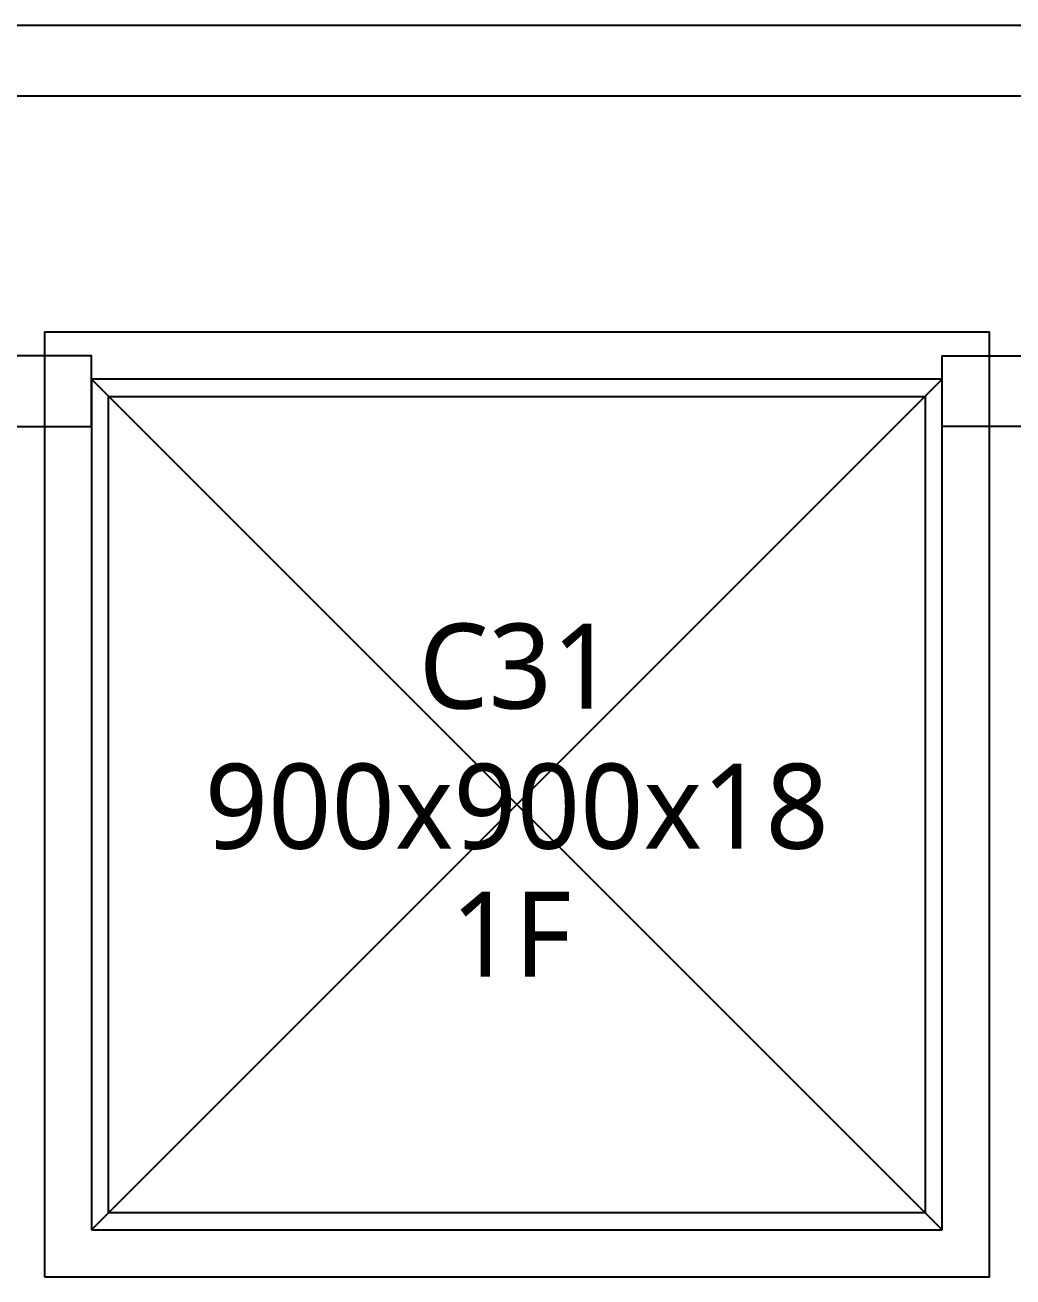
# Model space of a CAD drawing. Header units: millimetres. Extents: x -27104 to 125781, y -3376 to 46996.
# Drawn here: x 57132.49 to 57152.95, y 18504 to 18529.92 of the extents above; entities that cross this region are included whole.
import ezdxf
from ezdxf.enums import TextEntityAlignment as Align

# ---------------------------------------------------------------- set-up
doc = ezdxf.new("R2010")
doc.units = ezdxf.units.MM
doc.header["$LTSCALE"] = 100
doc.header["$MEASUREMENT"] = 0
doc.header["$PDSIZE"] = -10
doc.layers.get('0').update_dxf_attribs({"linetype": 'CONTINUOUS'})
doc.layers.get('Defpoints').update_dxf_attribs({"color": 171, "linetype": 'CONTINUOUS'})
doc.layers.add('#프레임 라인', color=189, linetype='CONTINUOUS', plot=False)
doc.layers.add('ELE9', color=9, linetype='CONTINUOUS')
doc.layers.add('FIN(패널-T75 글라스울)', color=6, linetype='CONTINUOUS')
doc.styles.add('TE', font='malgun_0.ttf')

# ---------------------------------------------------------------- blocks, each defined once
blk = doc.blocks.new('*U371')
at = {"color": 0, "linetype": 'ByBlock'}
for p, q in [((450, 450), (-450, 450)), ((-450, 450), (-450, -450)), ((450, -450), (450, 450)), ((-432, 432), (432, 432)), ((-432, -432), (-432, 432)), ((432, 432), (432, -432)), ((432, -432), (-432, -432)), ((-450, -450), (450, -450))]:
    blk.add_line(p, q, dxfattribs=at)
at = {"layer": 'Defpoints'}
blk.add_point((0, 0), dxfattribs=at)
blk = doc.blocks.new('C31-1F')
at = {"layer": '#프레임 라인', "ltscale": 0.1}
blk.add_lwpolyline([(-500, -500), (500, -500), (500, 500), (-500, 500)], close=True, dxfattribs=at)
at = {"layer": 'Defpoints', "ltscale": 10000}
for p, q in [((-450, -450), (450, 450)), ((450, -450), (-450, 450))]:
    blk.add_line(p, q, dxfattribs=at)
at = {"ltscale": 0.1}
blk.add_blockref('*U371', (0, 0), dxfattribs=at)
at = {"layer": 'Defpoints', "style": 'TE'}
for s, p in [('C31', (0.1, 101.5)), ('900x900x18', (-0.1, -46.8)), ('1F', (-6, -182.3))]:
    blk.add_text(s, height=90, dxfattribs=at).set_placement(p, align=Align.CENTER)
blk = doc.blocks.new('A$Ca9da7916')
at = {"layer": 'FIN(패널-T75 글라스울)'}
for p, q in [((227, 0), (227, 950)), ((302, 0), (302, 875))]:
    blk.add_line(p, q, dxfattribs=at)
blk = doc.blocks.new('ggtyu')
at = {"layer": 'ELE9', "color": 253}
for p, q in [((56934.632, 18693.722), (56953.218, 18693.722)), ((56936.099, 18692.254), (56953.218, 18692.254))]:
    blk.add_line(p, q, dxfattribs=at)
at = {"layer": 'ELE9', "color": 253, "ltscale": 0.1}
for points in [[(56942.458, 18685.407), (56944.414, 18685.407), (56944.414, 18686.874), (56942.458, 18686.874)], [(56963.978, 18685.407), (56962.021, 18685.407), (56962.021, 18686.874), (56963.978, 18686.874)]]:
    blk.add_lwpolyline(points, dxfattribs=at)
at = {"layer": 'ELE9', "color": 253, "ltscale": 0.1, "xscale": 0.01956378461538462, "yscale": 0.01956378461538462, "zscale": 0.01956378461538462, "rotation": 270}
blk.add_blockref('A$Ca9da7916', (56953.218, 18698.163), dxfattribs=at)
at = {"layer": 'ELE9', "color": 253, "ltscale": 0.1, "xscale": 0.01956378461538462, "yscale": 0.01956378461538462, "zscale": 0.01956378461538462}
blk.add_blockref('C31-1F', (56953.218, 18677.582), dxfattribs=at)

msp = doc.modelspace()

# ---------------------------------------------------------------- block references
msp.add_blockref('ggtyu', (189.458, -163.799))

doc.saveas('drawing.dxf')
